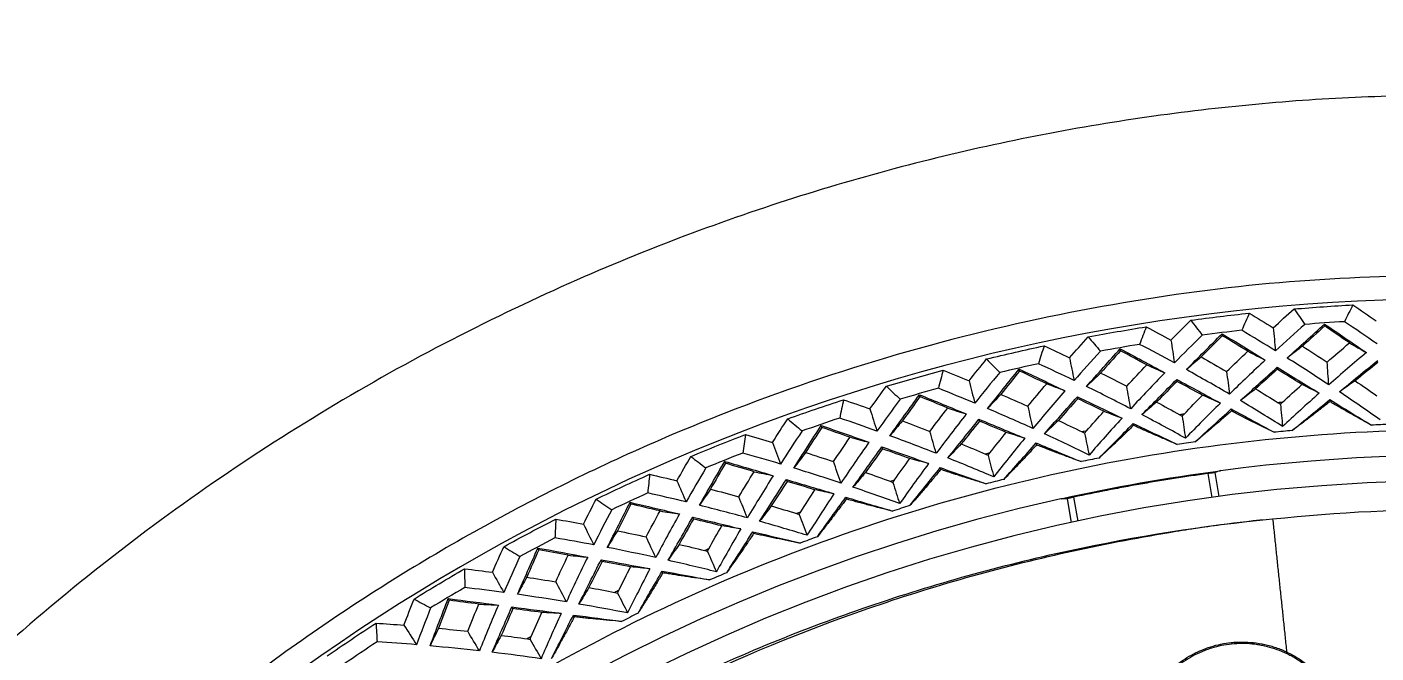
# Model space of a CAD drawing. Extents: x 541 to 1062, y 0 to 382.
# Drawn here: x 863.05 to 893.82, y 313.34 to 327.63 of the extents above; entities that cross this region are included whole.
import ezdxf

# ---------------------------------------------------------------- set-up
doc = ezdxf.new("R2010")
doc.units = 0
doc.header["$LTSCALE"] = 10
doc.header["$MEASUREMENT"] = 0
doc.header["$PDMODE"] = 3
doc.header["$PDSIZE"] = -10
doc.layers.get('0').update_dxf_attribs({"linetype": 'CONTINUOUS'})
doc.layers.get('DEFPOINTS').update_dxf_attribs({"linetype": 'CONTINUOUS'})
doc.layers.add('1', color=7, linetype='CONTINUOUS')
doc.styles.add('Daelim Dimension', font='')
doc.styles.get('Daelim Dimension').set_extended_font_data('NanumGothic')
doc.dimstyles.new('DEFAULT', dxfattribs={"dimscale": 2, "dimtxt": 2, "dimasz": 2, "dimexe": 0, "dimexo": 2, "dimgap": 1, "dimtad": 1, "dimdec": 1, "dimzin": 9, "dimdsep": 46, "dimtxsty": 'Daelim Dimension', "dimcen": 0.5, "dimclrd": 252, "dimclre": 252, "dimclrt": 3, "dimadec": 1, "dimazin": 0, "dimtfac": 1, "dimtdec": 1, "dimtix": 1, "dimtmove": 0, "dimatfit": 3, "dimfxl": 1, "dimtolj": 1, "dimtzin": 1, "dimlwd": 9, "dimlwe": 9, "dimarcsym": 0})

# ---------------------------------------------------------------- blocks, each defined once
blk = doc.blocks.new('*D10')
at = {"color": 5, "linetype": 'ByBlock', "lineweight": 9, "ltscale": 0.5, "transparency": 16777216}
for p, q in [((845.7, 280.073), (845.7, 341.221)), ((849.7, 341.221), (941.7, 341.221)), ((945.7, 280.074), (945.7, 341.221))]:
    blk.add_line(p, q, dxfattribs=at)
at = {"color": 5, "ltscale": 0.5, "transparency": 16777216}
for points in [[(849.7, 341.887), (849.7, 340.554), (845.7, 341.221)], [(941.7, 341.887), (941.7, 340.554), (945.7, 341.221)]]:
    blk.add_solid(points, dxfattribs=at)
at = {"layer": 'DEFPOINTS', "color": 0, "ltscale": 0.5, "transparency": 16777216}
for p in [(945.7, 341.221), (845.7, 276.073), (945.7, 276.074)]:
    blk.add_point(p, dxfattribs=at)
at = {"color": 7, "ltscale": 0.5, "transparency": 16777216, "insert": (895.7, 346.221), "char_height": 6, "attachment_point": 5, "style": 'Daelim Dimension'}
blk.add_mtext('\\A1;%%C100', dxfattribs=at)

msp = doc.modelspace()

# ---------------------------------------------------------------- linework, layer by layer
at = {"layer": '1', "color": 7, "linetype": 'Continuous', "lineweight": 13}
for p, q in [((889.982, 317.434), (890.078, 316.889)), ((887.024, 316.351), (886.928, 316.896)), ((890.76, 313.59), (890.76, 313.555))]:
    msp.add_line(p, q, dxfattribs=at)
at = {"layer": '1', "color": 7, "linetype": 'Continuous', "lineweight": 18}
for p, q in [((890.139, 317.455), (890.235, 316.91)), ((886.773, 316.861), (886.869, 316.317))]:
    msp.add_line(p, q, dxfattribs=at)
for radius, start, end in [(45.353, 90, 267.6206), (41.78, 282.5334, 97.4666), (41.2, 90, 267.3523), (41.78, 102.5334, 267.3912)]:
    msp.add_arc((895.7, 276.074), radius, start, end, dxfattribs=at)
at = {"layer": '1', "color": 7, "linetype": 'Continuous', "lineweight": 13}
for start, end in [(95.3352, 95.4692), (98.3352, 98.4692), (101.3352, 101.4692), (104.3352, 104.4692), (107.3352, 107.4692), (110.3352, 110.4692), (113.3352, 113.4692), (116.3352, 116.4692), (119.3352, 119.4692)]:
    msp.add_arc((895.7, 276.074), 43.174, start, end, dxfattribs=at)
at = {"layer": '1', "color": 7, "linetype": 'Continuous', "lineweight": 18}
for centre, major_axis, ratio, start_param, end_param in [((904.221, 277.501), (-42.573, -7.191), 0.980634, 4.877421, 4.880652), ((887.206, 274.512), (-42.467, -7.753), 0.980505, 4.545291, 4.548522)]:
    msp.add_ellipse(centre, major_axis=major_axis, ratio=ratio, start_param=start_param, end_param=end_param, dxfattribs=at)
for points, weights in [([(895.7, 326.074), (868.439, 326.074), (845.7, 307.335), (845.7, 276.074)], [1, 0.732970788325, 0.639202598139, 0.718695429443]), ([(895.7, 321.97), (847.662, 321.97), (829.279, 277.589), (863.247, 243.621)], [1, 0.588455621577, 0.588455621577, 1])]:
    msp.add_rational_spline(points, weights, degree=3, dxfattribs=at)
for points in [[(891.95, 321.191), (892.396, 321.228), (892.844, 321.259), (893.292, 321.283)], [(893.292, 321.283), (893.227, 321.155), (893.163, 321.028), (893.099, 320.9)], [(893.292, 321.283), (893.468, 321.164), (893.644, 321.044), (893.82, 320.923)], [(889.594, 320.933), (890.038, 320.993), (890.483, 321.047), (890.929, 321.095)], [(890.929, 321.095), (890.871, 320.964), (890.814, 320.833), (890.756, 320.703)], [(890.929, 321.095), (891.112, 320.985), (891.294, 320.874), (891.475, 320.763)], [(891.475, 320.763), (891.632, 320.906), (891.79, 321.049), (891.95, 321.191)], [(891.95, 321.191), (892.031, 321.074), (892.113, 320.956), (892.194, 320.839)], [(887.254, 320.552), (887.695, 320.636), (888.136, 320.713), (888.579, 320.783)], [(888.579, 320.783), (888.529, 320.65), (888.478, 320.516), (888.427, 320.383)], [(888.579, 320.783), (888.767, 320.683), (888.955, 320.582), (889.142, 320.48)], [(889.142, 320.48), (889.291, 320.632), (889.442, 320.783), (889.594, 320.933)], [(889.594, 320.933), (889.681, 320.82), (889.769, 320.707), (889.856, 320.594)], [(890.756, 320.703), (890.456, 320.67), (890.156, 320.633), (889.856, 320.594)], [(891.525, 320.237), (891.271, 320.395), (891.014, 320.55), (890.756, 320.703)], [(891.475, 320.763), (891.492, 320.588), (891.509, 320.412), (891.525, 320.237)], [(892.194, 320.839), (891.969, 320.64), (891.746, 320.44), (891.525, 320.237)], [(891.792, 320.071), (892.075, 320.329), (892.361, 320.587), (892.648, 320.847)], [(892.65, 320.802), (892.48, 320.649), (892.312, 320.496), (892.144, 320.343)], [(893.099, 320.9), (892.797, 320.883), (892.496, 320.862), (892.194, 320.839)], [(892.65, 320.802), (892.649, 320.817), (892.648, 320.832), (892.648, 320.847)], [(892.648, 320.847), (892.967, 320.629), (893.285, 320.411), (893.601, 320.195)], [(893.213, 320.416), (893.026, 320.545), (892.838, 320.673), (892.65, 320.802)], [(893.843, 320.395), (893.596, 320.566), (893.348, 320.734), (893.099, 320.9)], [(884.938, 320.049), (885.373, 320.155), (885.811, 320.256), (886.249, 320.349)], [(886.249, 320.349), (886.206, 320.213), (886.162, 320.078), (886.119, 319.942)], [(886.249, 320.349), (886.442, 320.259), (886.635, 320.168), (886.827, 320.076)], [(886.827, 320.076), (886.968, 320.236), (887.111, 320.394), (887.254, 320.552)], [(887.254, 320.552), (887.348, 320.444), (887.441, 320.335), (887.534, 320.227)], [(888.427, 320.383), (888.129, 320.334), (887.831, 320.282), (887.534, 320.227)], [(889.22, 319.958), (888.957, 320.102), (888.693, 320.244), (888.427, 320.383)], [(889.142, 320.48), (889.168, 320.306), (889.194, 320.132), (889.22, 319.958)], [(889.856, 320.594), (889.642, 320.384), (889.43, 320.172), (889.22, 319.958)], [(889.495, 319.806), (889.764, 320.079), (890.036, 320.352), (890.309, 320.625)], [(890.313, 320.581), (890.152, 320.419), (889.992, 320.258), (889.832, 320.096)], [(890.309, 320.625), (890.31, 320.611), (890.312, 320.596), (890.313, 320.581)], [(890.309, 320.625), (890.639, 320.425), (890.968, 320.224), (891.294, 320.024)], [(890.896, 320.225), (890.702, 320.344), (890.508, 320.463), (890.313, 320.581)], [(892.144, 320.343), (892.027, 320.253), (891.909, 320.162), (891.792, 320.071)], [(892.144, 320.343), (892.332, 320.223), (892.519, 320.101), (892.706, 319.979)], [(892.706, 319.979), (892.874, 320.126), (893.043, 320.271), (893.213, 320.416)], [(893.213, 320.416), (893.343, 320.342), (893.472, 320.268), (893.601, 320.195)], [(884.536, 319.552), (884.669, 319.718), (884.803, 319.884), (884.938, 320.049)], [(884.938, 320.049), (885.037, 319.946), (885.136, 319.842), (885.235, 319.739)], [(886.827, 320.076), (886.862, 319.904), (886.897, 319.731), (886.932, 319.559)], [(887.534, 320.227), (887.331, 320.006), (887.131, 319.783), (886.932, 319.559)], [(887.215, 319.422), (887.469, 319.708), (887.726, 319.994), (887.984, 320.282)], [(887.991, 320.238), (887.839, 320.068), (887.687, 319.898), (887.536, 319.729)], [(887.991, 320.238), (887.989, 320.253), (887.987, 320.268), (887.984, 320.282)], [(887.984, 320.282), (888.325, 320.099), (888.664, 319.916), (889, 319.733)], [(888.592, 319.913), (888.392, 320.022), (888.192, 320.13), (887.991, 320.238)], [(889.832, 320.096), (889.719, 320), (889.607, 319.903), (889.495, 319.806)], [(889.832, 320.096), (890.026, 319.986), (890.22, 319.875), (890.412, 319.762)], [(890.412, 319.762), (890.572, 319.917), (890.734, 320.072), (890.896, 320.225)], [(890.896, 320.225), (891.029, 320.158), (891.162, 320.091), (891.294, 320.024)], [(892.742, 319.46), (892.428, 319.667), (892.112, 319.871), (891.792, 320.071)], [(893.601, 320.195), (893.311, 319.953), (893.025, 319.708), (892.742, 319.46)], [(882.651, 319.425), (883.081, 319.555), (883.512, 319.677), (883.945, 319.794)], [(883.945, 319.794), (883.909, 319.656), (883.872, 319.518), (883.836, 319.38)], [(883.945, 319.794), (884.143, 319.714), (884.34, 319.634), (884.536, 319.552)], [(885.235, 319.739), (885.044, 319.508), (884.855, 319.275), (884.668, 319.04)], [(884.958, 318.918), (885.197, 319.217), (885.438, 319.517), (885.681, 319.818)], [(886.119, 319.942), (885.823, 319.877), (885.529, 319.81), (885.235, 319.739)], [(885.69, 319.774), (885.547, 319.597), (885.404, 319.419), (885.262, 319.242)], [(885.69, 319.774), (885.687, 319.789), (885.684, 319.803), (885.681, 319.818)], [(885.681, 319.818), (886.031, 319.653), (886.379, 319.488), (886.725, 319.323)], [(886.308, 319.481), (886.102, 319.579), (885.897, 319.677), (885.69, 319.774)], [(886.932, 319.559), (886.662, 319.689), (886.391, 319.816), (886.119, 319.942)], [(887.536, 319.729), (887.429, 319.627), (887.322, 319.524), (887.215, 319.422)], [(887.536, 319.729), (887.736, 319.629), (887.935, 319.528), (888.133, 319.425)], [(888.133, 319.425), (888.285, 319.589), (888.438, 319.752), (888.592, 319.913)], [(889, 319.733), (888.738, 319.463), (888.479, 319.189), (888.223, 318.913)], [(888.592, 319.913), (888.728, 319.853), (888.864, 319.793), (889, 319.733)], [(890.475, 319.246), (890.151, 319.436), (889.824, 319.623), (889.495, 319.806)], [(890.412, 319.762), (890.433, 319.59), (890.454, 319.418), (890.475, 319.246)], [(891.294, 320.024), (891.018, 319.768), (890.745, 319.508), (890.475, 319.246)], [(890.725, 319.098), (890.999, 319.348), (891.278, 319.602), (891.561, 319.861)], [(891.564, 319.815), (891.399, 319.664), (891.236, 319.515), (891.074, 319.367)], [(891.564, 319.815), (891.563, 319.83), (891.562, 319.846), (891.561, 319.861)], [(891.561, 319.861), (891.888, 319.66), (892.209, 319.463), (892.525, 319.269)], [(892.13, 319.467), (891.943, 319.582), (891.755, 319.698), (891.564, 319.815)], [(892.742, 319.46), (892.73, 319.633), (892.718, 319.806), (892.706, 319.979)], [(892.983, 319.299), (893.27, 319.535), (893.562, 319.774), (893.858, 320.017)], [(893.859, 319.972), (893.686, 319.83), (893.515, 319.689), (893.346, 319.55)], [(882.276, 318.908), (882.4, 319.081), (882.525, 319.254), (882.651, 319.425)], [(882.651, 319.425), (882.755, 319.327), (882.86, 319.23), (882.964, 319.132)], [(884.536, 319.552), (884.58, 319.381), (884.624, 319.211), (884.668, 319.04)], [(885.875, 318.97), (886.018, 319.141), (886.162, 319.312), (886.308, 319.481)], [(886.725, 319.323), (886.586, 319.376), (886.447, 319.428), (886.308, 319.481)], [(888.223, 318.913), (887.889, 319.086), (887.553, 319.256), (887.215, 319.422)], [(888.223, 318.913), (888.193, 319.084), (888.163, 319.254), (888.133, 319.425)], [(888.48, 318.779), (888.741, 319.043), (889.006, 319.311), (889.275, 319.584)], [(889.281, 319.539), (889.124, 319.38), (888.968, 319.222), (888.814, 319.066)], [(889.281, 319.539), (889.279, 319.554), (889.277, 319.569), (889.275, 319.584)], [(889.275, 319.584), (889.612, 319.401), (889.943, 319.221), (890.269, 319.043)], [(889.864, 319.221), (889.672, 319.326), (889.477, 319.432), (889.281, 319.539)], [(891.686, 319.062), (891.833, 319.198), (891.981, 319.333), (892.13, 319.467)], [(892.525, 319.269), (892.393, 319.335), (892.262, 319.401), (892.13, 319.467)], [(893.346, 319.55), (893.225, 319.466), (893.104, 319.383), (892.983, 319.299)], [(893.346, 319.55), (893.511, 319.437), (893.676, 319.323), (893.84, 319.209)], [(880.4, 318.683), (880.822, 318.835), (881.247, 318.98), (881.673, 319.119)], [(881.673, 319.119), (881.644, 318.979), (881.615, 318.839), (881.586, 318.7)], [(881.673, 319.119), (881.874, 319.05), (882.076, 318.979), (882.276, 318.908)], [(882.964, 319.132), (882.785, 318.891), (882.609, 318.648), (882.435, 318.404)], [(882.73, 318.297), (882.954, 318.608), (883.179, 318.92), (883.406, 319.233)], [(883.836, 319.38), (883.544, 319.3), (883.254, 319.217), (882.964, 319.132)], [(883.417, 319.191), (883.283, 319.006), (883.15, 318.821), (883.017, 318.636)], [(883.417, 319.191), (883.413, 319.205), (883.409, 319.219), (883.406, 319.233)], [(883.406, 319.233), (883.763, 319.087), (884.119, 318.94), (884.473, 318.794)], [(884.049, 318.93), (883.839, 319.017), (883.628, 319.104), (883.417, 319.191)], [(884.668, 319.04), (884.392, 319.156), (884.114, 319.269), (883.836, 319.38)], [(885.262, 319.242), (885.161, 319.134), (885.059, 319.026), (884.958, 318.918)], [(885.262, 319.242), (885.467, 319.152), (885.671, 319.062), (885.875, 318.97)], [(886.725, 319.323), (886.477, 319.039), (886.232, 318.752), (885.991, 318.463)], [(886.255, 318.342), (886.501, 318.62), (886.752, 318.902), (887.007, 319.188)], [(887.015, 319.143), (886.866, 318.976), (886.719, 318.81), (886.574, 318.646)], [(887.007, 319.188), (887.01, 319.173), (887.012, 319.158), (887.015, 319.143)], [(887.007, 319.188), (887.353, 319.023), (887.693, 318.86), (888.027, 318.7)], [(887.614, 318.856), (887.416, 318.951), (887.217, 319.047), (887.015, 319.143)], [(889.442, 318.793), (889.582, 318.936), (889.722, 319.079), (889.864, 319.221)], [(890.269, 319.043), (890.134, 319.103), (889.999, 319.162), (889.864, 319.221)], [(891.074, 319.367), (890.957, 319.277), (890.841, 319.188), (890.725, 319.098)], [(891.074, 319.367), (891.245, 319.263), (891.415, 319.158), (891.585, 319.052)], [(892.525, 319.269), (892.229, 319.006), (891.95, 318.752), (891.688, 318.509)], [(891.907, 318.417), (892.19, 318.648), (892.476, 318.882), (892.766, 319.121)], [(892.766, 319.121), (893.086, 318.924), (893.401, 318.73), (893.713, 318.54)], [(892.766, 319.121), (892.767, 319.106), (892.767, 319.091), (892.768, 319.076)], [(893.915, 318.661), (893.622, 318.866), (893.312, 319.079), (892.983, 319.299)], [(882.276, 318.908), (882.329, 318.74), (882.382, 318.572), (882.435, 318.404)], [(883.643, 318.397), (883.777, 318.575), (883.912, 318.753), (884.049, 318.93)], [(884.049, 318.93), (884.19, 318.885), (884.332, 318.839), (884.473, 318.794)], [(885.991, 318.463), (885.649, 318.619), (885.304, 318.77), (884.958, 318.918)], [(885.875, 318.97), (885.914, 318.801), (885.952, 318.632), (885.991, 318.463)], [(887.214, 318.406), (887.347, 318.557), (887.48, 318.707), (887.614, 318.856)], [(887.614, 318.856), (887.752, 318.804), (887.89, 318.752), (888.027, 318.7)], [(888.814, 319.066), (888.703, 318.97), (888.591, 318.874), (888.48, 318.779)], [(888.814, 319.066), (888.991, 318.971), (889.166, 318.875), (889.342, 318.778)], [(890.269, 319.043), (889.987, 318.765), (889.722, 318.498), (889.473, 318.241)], [(889.697, 318.16), (889.966, 318.406), (890.24, 318.655), (890.517, 318.908)], [(890.517, 318.908), (890.847, 318.729), (891.172, 318.552), (891.493, 318.377)], [(890.517, 318.908), (890.519, 318.893), (890.52, 318.878), (890.521, 318.864)], [(891.688, 318.509), (891.385, 318.699), (891.065, 318.896), (890.725, 319.098)], [(891.585, 319.052), (891.604, 319.04), (891.622, 319.028), (891.64, 319.014)], [(891.64, 319.014), (891.654, 319.031), (891.67, 319.047), (891.686, 319.062)], [(891.64, 319.014), (891.656, 318.846), (891.672, 318.678), (891.688, 318.509)], [(880.053, 318.146), (880.167, 318.326), (880.283, 318.505), (880.4, 318.683)], [(880.4, 318.683), (880.51, 318.591), (880.619, 318.498), (880.728, 318.406)], [(880.538, 317.561), (880.745, 317.883), (880.954, 318.206), (881.164, 318.531)], [(881.586, 318.7), (881.299, 318.605), (881.013, 318.507), (880.728, 318.406)], [(881.177, 318.489), (881.173, 318.503), (881.168, 318.517), (881.164, 318.531)], [(881.164, 318.531), (881.529, 318.403), (881.892, 318.276), (882.253, 318.148)], [(882.435, 318.404), (882.153, 318.505), (881.87, 318.604), (881.586, 318.7)], [(883.017, 318.636), (882.922, 318.523), (882.826, 318.41), (882.73, 318.297)], [(883.017, 318.636), (883.227, 318.558), (883.435, 318.478), (883.643, 318.397)], [(884.473, 318.794), (884.241, 318.497), (884.012, 318.198), (883.786, 317.897)], [(884.056, 317.79), (884.287, 318.08), (884.523, 318.375), (884.762, 318.674)], [(884.773, 318.63), (884.633, 318.455), (884.495, 318.282), (884.358, 318.11)], [(884.773, 318.63), (884.769, 318.645), (884.766, 318.659), (884.762, 318.674)], [(884.762, 318.674), (885.117, 318.527), (885.465, 318.382), (885.807, 318.24)], [(885.386, 318.375), (885.184, 318.459), (884.979, 318.544), (884.773, 318.63)], [(886.574, 318.646), (886.468, 318.545), (886.361, 318.444), (886.255, 318.342)], [(886.574, 318.646), (886.755, 318.561), (886.935, 318.474), (887.115, 318.387)], [(888.027, 318.7), (887.76, 318.408), (887.51, 318.127), (887.275, 317.857)], [(887.502, 317.788), (887.759, 318.048), (888.019, 318.311), (888.282, 318.578)], [(888.282, 318.578), (888.621, 318.416), (888.955, 318.256), (889.285, 318.099)], [(888.282, 318.578), (888.285, 318.563), (888.287, 318.549), (888.289, 318.534)], [(889.473, 318.241), (889.16, 318.415), (888.83, 318.594), (888.48, 318.779)], [(889.342, 318.778), (889.361, 318.767), (889.38, 318.756), (889.398, 318.743)], [(889.398, 318.743), (889.412, 318.76), (889.426, 318.777), (889.442, 318.793)], [(889.398, 318.743), (889.423, 318.576), (889.448, 318.408), (889.473, 318.241)], [(894.129, 318.557), (893.99, 318.552), (893.851, 318.546), (893.713, 318.54)], [(878.191, 317.824), (878.605, 317.997), (879.021, 318.165), (879.439, 318.326)], [(879.439, 318.326), (879.418, 318.185), (879.396, 318.044), (879.374, 317.903)], [(879.439, 318.326), (879.644, 318.267), (879.849, 318.207), (880.053, 318.146)], [(880.728, 318.406), (880.562, 318.156), (880.399, 317.905), (880.238, 317.652)], [(881.177, 318.489), (881.053, 318.297), (880.93, 318.105), (880.807, 317.914)], [(881.822, 318.262), (881.608, 318.337), (881.393, 318.413), (881.177, 318.489)], [(881.445, 317.708), (881.569, 317.893), (881.695, 318.078), (881.822, 318.262)], [(881.822, 318.262), (881.966, 318.224), (882.109, 318.186), (882.253, 318.148)], [(883.786, 317.897), (883.436, 318.034), (883.084, 318.168), (882.73, 318.297)], [(883.786, 317.897), (883.739, 318.063), (883.691, 318.23), (883.643, 318.397)], [(885.011, 317.904), (885.135, 318.062), (885.26, 318.219), (885.386, 318.375)], [(885.807, 318.24), (885.556, 317.934), (885.32, 317.64), (885.099, 317.359)], [(885.807, 318.24), (885.667, 318.285), (885.526, 318.33), (885.386, 318.375)], [(887.275, 317.857), (886.953, 318.014), (886.614, 318.176), (886.255, 318.342)], [(887.115, 318.387), (887.135, 318.377), (887.155, 318.366), (887.173, 318.355)], [(887.173, 318.355), (887.186, 318.373), (887.2, 318.39), (887.214, 318.406)], [(887.173, 318.355), (887.207, 318.189), (887.241, 318.023), (887.275, 317.857)], [(891.907, 318.417), (891.769, 318.404), (891.631, 318.391), (891.493, 318.377)], [(879.374, 317.903), (879.093, 317.793), (878.812, 317.68), (878.533, 317.564)], [(880.238, 317.652), (879.951, 317.738), (879.663, 317.822), (879.374, 317.903)], [(880.053, 318.146), (880.114, 317.982), (880.176, 317.817), (880.238, 317.652)], [(880.807, 317.914), (880.718, 317.796), (880.628, 317.679), (880.538, 317.561)], [(880.807, 317.914), (881.02, 317.847), (881.233, 317.778), (881.445, 317.708)], [(882.253, 318.148), (882.036, 317.839), (881.823, 317.529), (881.614, 317.216)], [(881.889, 317.123), (882.105, 317.425), (882.324, 317.732), (882.548, 318.043)], [(882.561, 317.999), (882.43, 317.818), (882.301, 317.637), (882.174, 317.459)], [(882.561, 317.999), (882.556, 318.014), (882.552, 318.029), (882.548, 318.043)], [(882.548, 318.043), (882.909, 317.915), (883.264, 317.789), (883.614, 317.665)], [(883.186, 317.777), (882.98, 317.85), (882.771, 317.925), (882.561, 317.999)], [(884.358, 318.11), (884.257, 318.003), (884.157, 317.897), (884.056, 317.79)], [(884.358, 318.11), (884.544, 318.034), (884.728, 317.957), (884.913, 317.879)], [(884.913, 317.879), (884.933, 317.871), (884.953, 317.861), (884.972, 317.85)], [(884.972, 317.85), (884.984, 317.869), (884.997, 317.887), (885.011, 317.904)], [(885.33, 317.302), (885.573, 317.574), (885.819, 317.851), (886.068, 318.132)], [(886.068, 318.132), (886.415, 317.988), (886.757, 317.846), (887.094, 317.706)], [(886.068, 318.132), (886.071, 318.117), (886.074, 318.102), (886.077, 318.088)], [(889.697, 318.16), (889.559, 318.141), (889.422, 318.12), (889.285, 318.099)], [(877.872, 317.27), (877.977, 317.455), (878.084, 317.64), (878.191, 317.824)], [(878.191, 317.824), (878.305, 317.737), (878.419, 317.651), (878.533, 317.564)], [(878.388, 316.71), (878.577, 317.043), (878.769, 317.377), (878.962, 317.712)], [(878.977, 317.67), (878.864, 317.472), (878.751, 317.275), (878.638, 317.077)], [(878.977, 317.67), (878.972, 317.684), (878.967, 317.698), (878.962, 317.712)], [(878.962, 317.712), (879.333, 317.604), (879.702, 317.495), (880.07, 317.386)], [(879.633, 317.477), (879.415, 317.542), (879.197, 317.606), (878.977, 317.67)], [(881.614, 317.216), (881.557, 317.38), (881.501, 317.544), (881.445, 317.708)], [(882.836, 317.288), (882.952, 317.451), (883.069, 317.614), (883.186, 317.777)], [(883.614, 317.665), (883.379, 317.346), (883.159, 317.04), (882.953, 316.748)], [(883.614, 317.665), (883.471, 317.702), (883.329, 317.739), (883.186, 317.777)], [(885.099, 317.359), (884.77, 317.499), (884.423, 317.643), (884.056, 317.79)], [(884.972, 317.85), (885.015, 317.687), (885.057, 317.523), (885.099, 317.359)], [(887.502, 317.788), (887.366, 317.761), (887.23, 317.734), (887.094, 317.706)], [(876.03, 316.85), (876.434, 317.045), (876.841, 317.234), (877.25, 317.417)], [(877.25, 317.417), (877.236, 317.275), (877.222, 317.133), (877.207, 316.991)], [(877.25, 317.417), (877.458, 317.369), (877.665, 317.32), (877.872, 317.27)], [(877.872, 317.27), (877.942, 317.108), (878.013, 316.947), (878.083, 316.786)], [(878.533, 317.564), (878.38, 317.306), (878.23, 317.046), (878.083, 316.786)], [(879.285, 316.905), (879.4, 317.096), (879.516, 317.287), (879.633, 317.477)], [(880.07, 317.386), (879.869, 317.067), (879.672, 316.746), (879.48, 316.422)], [(879.633, 317.477), (879.778, 317.447), (879.924, 317.417), (880.07, 317.386)], [(879.759, 316.344), (879.959, 316.657), (880.162, 316.975), (880.369, 317.297)], [(880.384, 317.254), (880.379, 317.269), (880.374, 317.283), (880.369, 317.297)], [(880.369, 317.297), (880.737, 317.188), (881.098, 317.081), (881.454, 316.975)], [(881.614, 317.216), (881.257, 317.335), (880.898, 317.45), (880.538, 317.561)], [(882.174, 317.459), (882.079, 317.347), (881.984, 317.235), (881.889, 317.123)], [(882.174, 317.459), (882.363, 317.393), (882.551, 317.326), (882.74, 317.257)], [(882.801, 317.232), (882.812, 317.251), (882.823, 317.27), (882.836, 317.288)], [(883.187, 316.703), (883.415, 316.988), (883.646, 317.277), (883.88, 317.57)], [(883.88, 317.57), (884.234, 317.444), (884.583, 317.32), (884.927, 317.198)], [(883.88, 317.57), (883.884, 317.556), (883.888, 317.541), (883.892, 317.527)], [(885.33, 317.302), (885.196, 317.268), (885.061, 317.234), (884.927, 317.198)], [(886.634, 316.859), (887.837, 317.126), (889.049, 317.34), (890.271, 317.5)], [(877.207, 316.991), (876.932, 316.866), (876.658, 316.739), (876.385, 316.609)], [(878.083, 316.786), (877.792, 316.857), (877.5, 316.925), (877.207, 316.991)], [(878.638, 317.077), (878.555, 316.955), (878.471, 316.833), (878.388, 316.71)], [(878.638, 317.077), (878.854, 317.021), (879.07, 316.964), (879.285, 316.905)], [(880.384, 317.254), (880.264, 317.066), (880.145, 316.879), (880.026, 316.694)], [(881.021, 317.065), (880.811, 317.127), (880.599, 317.191), (880.384, 317.254)], [(880.697, 316.558), (880.804, 316.727), (880.912, 316.896), (881.021, 317.065)], [(881.454, 316.975), (881.236, 316.645), (881.032, 316.328), (880.842, 316.025)], [(881.454, 316.975), (881.31, 317.005), (881.165, 317.035), (881.021, 317.065)], [(882.953, 316.748), (882.617, 316.87), (882.263, 316.996), (881.889, 317.123)], [(882.74, 317.257), (882.76, 317.25), (882.781, 317.241), (882.801, 317.232)], [(882.801, 317.232), (882.851, 317.07), (882.902, 316.909), (882.953, 316.748)], [(875.741, 316.28), (875.836, 316.471), (875.933, 316.661), (876.03, 316.85)], [(876.03, 316.85), (876.149, 316.77), (876.267, 316.69), (876.385, 316.609)], [(876.285, 315.748), (876.457, 316.091), (876.63, 316.434), (876.805, 316.779)], [(876.823, 316.738), (876.72, 316.535), (876.618, 316.331), (876.515, 316.128)], [(876.823, 316.738), (876.817, 316.752), (876.811, 316.765), (876.805, 316.779)], [(876.805, 316.779), (877.182, 316.69), (877.556, 316.601), (877.929, 316.512)], [(877.488, 316.58), (877.267, 316.633), (877.046, 316.686), (876.823, 316.738)], [(879.48, 316.422), (879.117, 316.523), (878.753, 316.618), (878.388, 316.71)], [(879.48, 316.422), (879.415, 316.583), (879.35, 316.744), (879.285, 316.905)], [(880.026, 316.694), (879.937, 316.578), (879.848, 316.461), (879.759, 316.344)], [(880.026, 316.694), (880.219, 316.638), (880.411, 316.581), (880.602, 316.523)], [(881.078, 315.992), (881.291, 316.289), (881.506, 316.589), (881.725, 316.894)], [(881.725, 316.894), (882.085, 316.787), (882.44, 316.682), (882.79, 316.578)], [(881.725, 316.894), (881.729, 316.88), (881.734, 316.866), (881.738, 316.852)], [(883.187, 316.703), (883.054, 316.662), (882.922, 316.62), (882.79, 316.578)], [(873.923, 315.765), (874.316, 315.981), (874.713, 316.191), (875.112, 316.394)], [(875.112, 316.394), (875.105, 316.252), (875.098, 316.109), (875.091, 315.967)], [(875.112, 316.394), (875.322, 316.358), (875.531, 316.32), (875.741, 316.28)], [(876.385, 316.609), (876.246, 316.343), (876.11, 316.076), (875.976, 315.808)], [(877.171, 315.989), (877.275, 316.187), (877.381, 316.384), (877.488, 316.58)], [(877.929, 316.512), (877.745, 316.182), (877.566, 315.851), (877.391, 315.518)], [(877.488, 316.58), (877.635, 316.557), (877.782, 316.534), (877.929, 316.512)], [(877.673, 315.455), (877.857, 315.777), (878.043, 316.105), (878.233, 316.439)], [(878.25, 316.396), (878.14, 316.202), (878.03, 316.009), (877.922, 315.818)], [(878.25, 316.396), (878.244, 316.41), (878.239, 316.425), (878.233, 316.439)], [(878.233, 316.439), (878.606, 316.349), (878.972, 316.26), (879.333, 316.173)], [(878.896, 316.24), (878.683, 316.292), (878.468, 316.344), (878.25, 316.396)], [(880.842, 316.025), (880.5, 316.13), (880.14, 316.237), (879.759, 316.344)], [(880.602, 316.523), (880.623, 316.516), (880.644, 316.509), (880.664, 316.5)], [(880.664, 316.5), (880.674, 316.52), (880.685, 316.539), (880.697, 316.558)], [(880.664, 316.5), (880.724, 316.342), (880.783, 316.183), (880.842, 316.025)], [(891.462, 316.399), (892.95, 316.556), (894.448, 316.63), (895.944, 316.62)], [(875.741, 316.28), (875.819, 316.123), (875.898, 315.965), (875.976, 315.808)], [(876.515, 316.128), (876.439, 316.002), (876.362, 315.875), (876.285, 315.748)], [(876.515, 316.128), (876.734, 316.084), (876.953, 316.037), (877.171, 315.989)], [(878.599, 315.717), (878.697, 315.892), (878.796, 316.066), (878.896, 316.24)], [(879.333, 316.173), (879.132, 315.832), (878.946, 315.505), (878.772, 315.193)], [(879.333, 316.173), (879.187, 316.196), (879.041, 316.218), (878.896, 316.24)], [(879.009, 315.172), (879.206, 315.479), (879.405, 315.791), (879.607, 316.107)], [(879.607, 316.107), (879.973, 316.019), (880.333, 315.932), (880.687, 315.847)], [(879.607, 316.107), (879.613, 316.093), (879.618, 316.079), (879.623, 316.065)], [(873.664, 315.181), (873.749, 315.376), (873.836, 315.571), (873.923, 315.765)], [(873.923, 315.765), (874.046, 315.691), (874.168, 315.617), (874.29, 315.543)], [(874.235, 314.678), (874.389, 315.029), (874.544, 315.381), (874.701, 315.734)], [(875.091, 315.967), (874.823, 315.828), (874.556, 315.687), (874.29, 315.543)], [(874.721, 315.695), (874.714, 315.708), (874.708, 315.721), (874.701, 315.734)], [(874.701, 315.734), (875.082, 315.665), (875.46, 315.596), (875.837, 315.526)], [(875.976, 315.808), (875.682, 315.864), (875.387, 315.917), (875.091, 315.967)], [(877.391, 315.518), (877.023, 315.599), (876.655, 315.676), (876.285, 315.748)], [(877.391, 315.518), (877.317, 315.675), (877.244, 315.832), (877.171, 315.989)], [(877.922, 315.818), (877.839, 315.697), (877.756, 315.576), (877.673, 315.455)], [(877.922, 315.818), (878.117, 315.772), (878.312, 315.725), (878.506, 315.677)], [(881.078, 315.992), (880.947, 315.944), (880.817, 315.896), (880.687, 315.847)], [(874.29, 315.543), (874.165, 315.27), (874.043, 314.996), (873.924, 314.721)], [(874.721, 315.695), (874.629, 315.486), (874.537, 315.277), (874.446, 315.069)], [(875.393, 315.571), (875.17, 315.612), (874.946, 315.654), (874.721, 315.695)], [(875.107, 314.965), (875.201, 315.168), (875.296, 315.37), (875.393, 315.571)], [(875.837, 315.526), (875.671, 315.188), (875.509, 314.848), (875.351, 314.506)], [(875.393, 315.571), (875.541, 315.556), (875.689, 315.541), (875.837, 315.526)], [(875.637, 314.457), (875.803, 314.789), (875.972, 315.126), (876.144, 315.469)], [(876.164, 315.428), (876.064, 315.228), (875.965, 315.03), (875.866, 314.833)], [(876.164, 315.428), (876.157, 315.442), (876.151, 315.455), (876.144, 315.469)], [(876.144, 315.469), (876.521, 315.399), (876.892, 315.33), (877.257, 315.262)], [(876.817, 315.306), (876.601, 315.346), (876.384, 315.387), (876.164, 315.428)], [(878.772, 315.193), (878.425, 315.279), (878.059, 315.367), (877.673, 315.455)], [(878.506, 315.677), (878.527, 315.672), (878.548, 315.665), (878.569, 315.658)], [(878.569, 315.658), (878.578, 315.678), (878.588, 315.698), (878.599, 315.717)], [(878.569, 315.658), (878.637, 315.503), (878.704, 315.348), (878.772, 315.193)], [(871.876, 314.571), (872.257, 314.807), (872.642, 315.037), (873.03, 315.262)], [(873.03, 315.262), (873.242, 315.236), (873.453, 315.209), (873.664, 315.181)], [(873.03, 315.262), (873.031, 315.119), (873.031, 314.976), (873.032, 314.834)], [(873.664, 315.181), (873.751, 315.027), (873.837, 314.874), (873.924, 314.721)], [(876.547, 314.768), (876.636, 314.948), (876.726, 315.127), (876.817, 315.306)], [(877.257, 315.262), (877.074, 314.91), (876.905, 314.574), (876.747, 314.253)], [(877.257, 315.262), (877.11, 315.276), (876.963, 315.291), (876.817, 315.306)], [(876.985, 314.245), (877.166, 314.562), (877.349, 314.884), (877.534, 315.21)], [(877.534, 315.21), (877.904, 315.141), (878.268, 315.073), (878.627, 315.007)], [(877.534, 315.21), (877.54, 315.196), (877.546, 315.183), (877.552, 315.169)], [(879.009, 315.172), (878.881, 315.118), (878.754, 315.063), (878.627, 315.007)], [(873.032, 314.834), (872.771, 314.681), (872.512, 314.526), (872.254, 314.368)], [(873.924, 314.721), (873.627, 314.761), (873.33, 314.799), (873.032, 314.834)], [(874.446, 315.069), (874.375, 314.939), (874.305, 314.808), (874.235, 314.678)], [(874.446, 315.069), (874.666, 315.036), (874.887, 315.001), (875.107, 314.965)], [(875.351, 314.506), (875.27, 314.659), (875.189, 314.812), (875.107, 314.965)], [(875.866, 314.833), (875.79, 314.708), (875.714, 314.583), (875.637, 314.457)], [(875.866, 314.833), (876.063, 314.798), (876.26, 314.761), (876.457, 314.723)], [(871.647, 313.974), (871.722, 314.173), (871.798, 314.372), (871.876, 314.571)], [(871.876, 314.571), (872.002, 314.503), (872.128, 314.436), (872.254, 314.368)], [(872.244, 313.502), (872.379, 313.86), (872.516, 314.22), (872.654, 314.581)], [(872.676, 314.542), (872.595, 314.329), (872.514, 314.116), (872.434, 313.904)], [(872.676, 314.542), (872.669, 314.555), (872.661, 314.568), (872.654, 314.581)], [(872.654, 314.581), (873.038, 314.532), (873.42, 314.482), (873.799, 314.433)], [(873.354, 314.454), (873.129, 314.484), (872.903, 314.513), (872.676, 314.542)], [(875.351, 314.506), (874.98, 314.568), (874.608, 314.625), (874.235, 314.678)], [(876.457, 314.723), (876.478, 314.719), (876.5, 314.713), (876.521, 314.707)], [(876.521, 314.707), (876.529, 314.728), (876.538, 314.748), (876.547, 314.768)], [(876.521, 314.707), (876.596, 314.556), (876.672, 314.404), (876.747, 314.253)], [(872.254, 314.368), (872.144, 314.089), (872.036, 313.809), (871.931, 313.528)], [(873.1, 313.834), (873.183, 314.041), (873.268, 314.248), (873.354, 314.454)], [(873.354, 314.454), (873.502, 314.447), (873.651, 314.44), (873.799, 314.433)], [(873.799, 314.433), (873.651, 314.086), (873.507, 313.738), (873.368, 313.388)], [(873.656, 313.355), (873.804, 313.695), (873.955, 314.04), (874.109, 314.392)], [(874.131, 314.351), (874.041, 314.146), (873.953, 313.943), (873.865, 313.742)], [(874.131, 314.351), (874.124, 314.365), (874.117, 314.378), (874.109, 314.392)], [(874.109, 314.392), (874.49, 314.341), (874.863, 314.292), (875.231, 314.243)], [(874.789, 314.264), (874.572, 314.293), (874.353, 314.322), (874.131, 314.351)], [(874.548, 313.712), (874.628, 313.897), (874.708, 314.08), (874.789, 314.264)], [(875.231, 314.243), (875.067, 313.882), (874.916, 313.538), (874.775, 313.209)], [(875.231, 314.243), (875.084, 314.25), (874.937, 314.257), (874.789, 314.264)], [(875.013, 313.213), (875.177, 313.539), (875.343, 313.87), (875.511, 314.206)], [(875.511, 314.206), (875.883, 314.156), (876.25, 314.108), (876.612, 314.06)], [(875.511, 314.206), (875.518, 314.192), (875.524, 314.179), (875.531, 314.166)], [(876.747, 314.253), (876.397, 314.321), (876.027, 314.39), (875.637, 314.457)], [(876.985, 314.245), (876.861, 314.184), (876.736, 314.122), (876.612, 314.06)], [(869.894, 313.271), (870.262, 313.527), (870.634, 313.777), (871.01, 314.021)], [(871.01, 314.021), (871.223, 314.007), (871.435, 313.991), (871.647, 313.974)], [(871.01, 314.021), (871.018, 313.879), (871.026, 313.737), (871.034, 313.594)], [(871.647, 313.974), (871.742, 313.825), (871.837, 313.677), (871.931, 313.528)], [(872.434, 313.904), (872.371, 313.77), (872.307, 313.636), (872.244, 313.502)], [(872.434, 313.904), (872.656, 313.882), (872.878, 313.859), (873.1, 313.834)], [(871.034, 313.594), (870.782, 313.428), (870.531, 313.26), (870.282, 313.089)], [(871.931, 313.528), (871.633, 313.553), (871.334, 313.575), (871.034, 313.594)], [(873.368, 313.388), (873.279, 313.537), (873.189, 313.685), (873.1, 313.834)], [(873.865, 313.742), (873.795, 313.613), (873.726, 313.484), (873.656, 313.355)], [(873.865, 313.742), (874.064, 313.717), (874.262, 313.69), (874.461, 313.663)], [(874.461, 313.663), (874.482, 313.66), (874.504, 313.656), (874.525, 313.65)], [(874.525, 313.65), (874.532, 313.672), (874.54, 313.692), (874.548, 313.712)], [(874.525, 313.65), (874.609, 313.503), (874.692, 313.356), (874.775, 313.209)], [(873.368, 313.388), (872.994, 313.43), (872.619, 313.468), (872.244, 313.502)], [(874.775, 313.209), (874.421, 313.259), (874.048, 313.308), (873.656, 313.355)]]:
    msp.add_open_spline(points, degree=3, dxfattribs=at)
for points, knots in [([(890.521, 318.864), (890.491, 318.837), (890.46, 318.809), (890.396, 318.753), (890.364, 318.725), (890.265, 318.639), (890.197, 318.581), (890.092, 318.492), (890.057, 318.462), (889.986, 318.402), (889.95, 318.371), (889.842, 318.281), (889.77, 318.221), (889.697, 318.16)], [0, 0, 0, 0, 0.125, 0.125, 0.25, 0.25, 0.5, 0.5, 0.625, 0.625, 0.75, 0.75, 1, 1, 1, 1]), ([(891.493, 318.377), (891.407, 318.419), (891.322, 318.46), (891.155, 318.542), (891.072, 318.583), (890.949, 318.644), (890.908, 318.665), (890.848, 318.695), (890.828, 318.705), (890.788, 318.726), (890.768, 318.736), (890.709, 318.766), (890.67, 318.786), (890.594, 318.825), (890.557, 318.845), (890.521, 318.864)], [0, 0, 0, 0, 0.25, 0.25, 0.5, 0.5, 0.625, 0.625, 0.6875, 0.6875, 0.75, 0.75, 0.875, 0.875, 1, 1, 1, 1]), ([(892.768, 319.076), (892.736, 319.051), (892.704, 319.025), (892.637, 318.972), (892.603, 318.946), (892.5, 318.865), (892.429, 318.81), (892.32, 318.727), (892.283, 318.699), (892.209, 318.643), (892.171, 318.614), (892.059, 318.53), (891.984, 318.473), (891.907, 318.417)], [0, 0, 0, 0, 0.125, 0.125, 0.25, 0.25, 0.5, 0.5, 0.625, 0.625, 0.75, 0.75, 1, 1, 1, 1]), ([(893.713, 318.54), (893.629, 318.585), (893.547, 318.631), (893.384, 318.722), (893.303, 318.767), (893.183, 318.835), (893.144, 318.857), (893.085, 318.891), (893.066, 318.902), (893.027, 318.924), (893.007, 318.936), (892.95, 318.969), (892.912, 318.991), (892.839, 319.034), (892.803, 319.055), (892.768, 319.076)], [0, 0, 0, 0, 0.25, 0.25, 0.5, 0.5, 0.625, 0.625, 0.6875, 0.6875, 0.75, 0.75, 0.875, 0.875, 1, 1, 1, 1]), ([(888.289, 318.534), (888.26, 318.505), (888.231, 318.476), (888.17, 318.417), (888.139, 318.387), (888.045, 318.296), (887.98, 318.234), (887.88, 318.14), (887.846, 318.108), (887.778, 318.044), (887.744, 318.013), (887.641, 317.917), (887.572, 317.853), (887.502, 317.788)], [0, 0, 0, 0, 0.125, 0.125, 0.25, 0.25, 0.5, 0.5, 0.625, 0.625, 0.75, 0.75, 1, 1, 1, 1]), ([(889.285, 318.099), (889.197, 318.136), (889.11, 318.173), (888.938, 318.246), (888.853, 318.283), (888.728, 318.337), (888.686, 318.356), (888.624, 318.383), (888.603, 318.392), (888.562, 318.41), (888.542, 318.419), (888.481, 318.446), (888.442, 318.464), (888.364, 318.499), (888.326, 318.517), (888.289, 318.534)], [0, 0, 0, 0, 0.25, 0.25, 0.5, 0.5, 0.625, 0.625, 0.6875, 0.6875, 0.75, 0.75, 0.875, 0.875, 1, 1, 1, 1]), ([(886.077, 318.088), (886.05, 318.058), (886.022, 318.027), (885.964, 317.965), (885.935, 317.933), (885.845, 317.838), (885.784, 317.773), (885.689, 317.673), (885.657, 317.639), (885.593, 317.572), (885.56, 317.539), (885.462, 317.438), (885.397, 317.37), (885.33, 317.302)], [0, 0, 0, 0, 0.125, 0.125, 0.25, 0.25, 0.5, 0.5, 0.625, 0.625, 0.75, 0.75, 1, 1, 1, 1]), ([(887.094, 317.706), (887.005, 317.738), (886.916, 317.77), (886.741, 317.834), (886.654, 317.867), (886.525, 317.915), (886.483, 317.931), (886.419, 317.955), (886.398, 317.963), (886.356, 317.979), (886.336, 317.987), (886.274, 318.01), (886.233, 318.026), (886.154, 318.057), (886.115, 318.073), (886.077, 318.088)], [0, 0, 0, 0, 0.25, 0.25, 0.5, 0.5, 0.625, 0.625, 0.6875, 0.6875, 0.75, 0.75, 0.875, 0.875, 1, 1, 1, 1]), ([(883.892, 317.527), (883.866, 317.495), (883.839, 317.463), (883.785, 317.398), (883.758, 317.365), (883.673, 317.265), (883.615, 317.196), (883.526, 317.092), (883.495, 317.057), (883.435, 316.986), (883.404, 316.951), (883.312, 316.845), (883.25, 316.774), (883.187, 316.703)], [0, 0, 0, 0, 0.125, 0.125, 0.25, 0.25, 0.5, 0.5, 0.625, 0.625, 0.75, 0.75, 1, 1, 1, 1]), ([(884.927, 317.198), (884.836, 317.226), (884.746, 317.253), (884.567, 317.308), (884.479, 317.336), (884.348, 317.377), (884.305, 317.391), (884.24, 317.412), (884.219, 317.418), (884.176, 317.432), (884.155, 317.439), (884.092, 317.46), (884.051, 317.473), (883.97, 317.5), (883.93, 317.513), (883.892, 317.527)], [0, 0, 0, 0, 0.25, 0.25, 0.5, 0.5, 0.625, 0.625, 0.6875, 0.6875, 0.75, 0.75, 0.875, 0.875, 1, 1, 1, 1]), ([(889.982, 317.434), (889.729, 317.399), (889.475, 317.362), (889.154, 317.312), (889.09, 317.302), (888.962, 317.281), (888.769, 317.249), (888.577, 317.216), (888.32, 317.171), (888.192, 317.148), (887.936, 317.1), (887.809, 317.076), (887.429, 317.001), (887.177, 316.949), (886.928, 316.896)], [0, 0, 0, 0, 0.25, 0.25, 0.3125, 0.3125, 0.375, 0.5, 0.5, 0.625, 0.625, 0.75, 0.75, 1, 1, 1, 1]), ([(890.139, 317.455), (890.139, 317.455), (890.139, 317.455), (890.135, 317.455), (890.132, 317.454), (890.125, 317.453), (890.12, 317.453), (890.109, 317.451), (890.103, 317.45), (890.089, 317.449), (890.081, 317.448), (890.068, 317.446), (890.064, 317.445), (890.055, 317.444), (890.05, 317.443), (890.025, 317.44), (890.004, 317.437), (889.982, 317.434)], [0, 0, 0, 0, 0.125, 0.125, 0.25, 0.25, 0.375, 0.375, 0.5, 0.5, 0.625, 0.625, 0.6875, 0.6875, 0.75, 0.75, 1, 1, 1, 1]), ([(881.738, 316.852), (881.714, 316.819), (881.689, 316.786), (881.639, 316.718), (881.613, 316.683), (881.534, 316.579), (881.48, 316.508), (881.396, 316.399), (881.367, 316.362), (881.31, 316.288), (881.281, 316.252), (881.195, 316.141), (881.137, 316.067), (881.078, 315.992)], [0, 0, 0, 0, 0.125, 0.125, 0.25, 0.25, 0.5, 0.5, 0.625, 0.625, 0.75, 0.75, 1, 1, 1, 1]), ([(882.79, 316.578), (882.697, 316.601), (882.606, 316.624), (882.425, 316.669), (882.335, 316.692), (882.202, 316.726), (882.158, 316.738), (882.093, 316.755), (882.071, 316.761), (882.027, 316.772), (882.006, 316.778), (881.942, 316.795), (881.9, 316.807), (881.818, 316.829), (881.777, 316.841), (881.738, 316.852)], [0, 0, 0, 0, 0.25, 0.25, 0.5, 0.5, 0.625, 0.625, 0.6875, 0.6875, 0.75, 0.75, 0.875, 0.875, 1, 1, 1, 1]), ([(886.928, 316.896), (886.906, 316.891), (886.885, 316.886), (886.847, 316.878), (886.831, 316.874), (886.81, 316.87), (886.803, 316.868), (886.793, 316.866), (886.788, 316.865), (886.777, 316.862), (886.773, 316.861), (886.773, 316.861)], [0, 0, 0, 0, 0.25, 0.25, 0.5, 0.5, 0.625, 0.625, 0.75, 0.75, 1, 1, 1, 1]), ([(860.597, 296.92), (861.414, 298.275), (862.31, 299.582), (864.246, 302.082), (865.287, 303.275), (867.499, 305.532), (868.67, 306.595), (871.127, 308.577), (872.413, 309.497), (875.082, 311.179), (876.464, 311.942), (879.308, 313.301), (880.769, 313.898), (883.748, 314.917), (885.267, 315.339), (888.342, 316.004), (889.898, 316.247), (891.462, 316.399)], [0, 0, 0, 0, 0.125, 0.125, 0.25, 0.25, 0.375, 0.375, 0.5, 0.5, 0.625, 0.625, 0.75, 0.75, 0.875, 0.875, 1, 1, 1, 1]), ([(860.735, 296.837), (862.355, 299.555), (864.307, 302.09), (868.674, 306.581), (871.098, 308.561), (876.446, 311.967), (879.268, 313.327), (883.707, 314.866), (885.224, 315.296), (887.546, 315.81), (888.323, 315.961), (889.495, 316.157), (889.887, 316.217), (890.673, 316.32), (891.067, 316.372), (891.462, 316.399)], [0, 0, 0, 0, 0.25, 0.25, 0.5, 0.5, 0.75, 0.75, 0.875, 0.875, 0.9375, 0.9375, 0.96875, 0.96875, 1, 1, 1, 1]), ([(879.623, 316.065), (879.601, 316.031), (879.578, 315.997), (879.531, 315.926), (879.507, 315.89), (879.434, 315.782), (879.383, 315.708), (879.305, 315.595), (879.278, 315.557), (879.225, 315.48), (879.199, 315.442), (879.118, 315.327), (879.064, 315.25), (879.009, 315.172)], [0, 0, 0, 0, 0.125, 0.125, 0.25, 0.25, 0.5, 0.5, 0.625, 0.625, 0.75, 0.75, 1, 1, 1, 1]), ([(880.687, 315.847), (880.594, 315.865), (880.501, 315.883), (880.318, 315.919), (880.227, 315.937), (880.093, 315.964), (880.048, 315.973), (879.982, 315.987), (879.96, 315.992), (879.916, 316.001), (879.894, 316.006), (879.829, 316.02), (879.787, 316.029), (879.704, 316.047), (879.663, 316.056), (879.623, 316.065)], [0, 0, 0, 0, 0.25, 0.25, 0.5, 0.5, 0.625, 0.625, 0.6875, 0.6875, 0.75, 0.75, 0.875, 0.875, 1, 1, 1, 1]), ([(877.552, 315.169), (877.532, 315.134), (877.511, 315.098), (877.467, 315.025), (877.445, 314.988), (877.378, 314.876), (877.331, 314.8), (877.259, 314.682), (877.235, 314.643), (877.186, 314.564), (877.161, 314.524), (877.086, 314.405), (877.036, 314.325), (876.985, 314.245)], [0, 0, 0, 0, 0.125, 0.125, 0.25, 0.25, 0.5, 0.5, 0.625, 0.625, 0.75, 0.75, 1, 1, 1, 1]), ([(878.627, 315.007), (878.532, 315.02), (878.439, 315.033), (878.254, 315.059), (878.162, 315.072), (878.027, 315.093), (877.982, 315.1), (877.915, 315.11), (877.893, 315.113), (877.848, 315.12), (877.826, 315.124), (877.761, 315.134), (877.718, 315.141), (877.634, 315.155), (877.592, 315.162), (877.552, 315.169)], [0, 0, 0, 0, 0.25, 0.25, 0.5, 0.5, 0.625, 0.625, 0.6875, 0.6875, 0.75, 0.75, 0.875, 0.875, 1, 1, 1, 1]), ([(875.531, 314.166), (875.513, 314.129), (875.493, 314.093), (875.454, 314.018), (875.434, 313.98), (875.372, 313.864), (875.329, 313.785), (875.264, 313.664), (875.241, 313.624), (875.197, 313.542), (875.174, 313.501), (875.106, 313.378), (875.06, 313.296), (875.013, 313.213)], [0, 0, 0, 0, 0.125, 0.125, 0.25, 0.25, 0.5, 0.5, 0.625, 0.625, 0.75, 0.75, 1, 1, 1, 1]), ([(876.612, 314.06), (876.518, 314.068), (876.424, 314.076), (876.238, 314.093), (876.145, 314.101), (876.009, 314.114), (875.964, 314.119), (875.896, 314.126), (875.874, 314.128), (875.829, 314.132), (875.807, 314.135), (875.741, 314.142), (875.698, 314.146), (875.613, 314.156), (875.572, 314.161), (875.531, 314.166)], [0, 0, 0, 0, 0.25, 0.25, 0.5, 0.5, 0.625, 0.625, 0.6875, 0.6875, 0.75, 0.75, 0.875, 0.875, 1, 1, 1, 1]), ([(890.76, 308.815), (890.679, 308.816), (890.599, 308.82), (890.441, 308.836), (890.284, 308.86), (890.13, 308.9), (890.016, 308.935), (889.978, 308.948), (889.903, 308.975), (889.867, 308.99), (889.758, 309.036), (889.616, 309.105), (889.483, 309.186), (889.386, 309.253), (889.354, 309.276), (889.291, 309.323), (889.26, 309.348), (889.171, 309.423), (889.057, 309.528), (888.954, 309.643), (888.882, 309.733), (888.846, 309.779), (888.813, 309.826), (888.791, 309.858), (888.78, 309.874), (888.727, 309.955), (888.648, 310.088), (888.552, 310.295), (888.5, 310.438), (888.467, 310.548), (888.457, 310.585), (888.438, 310.66), (888.43, 310.697), (888.393, 310.884), (888.377, 311.035), (888.376, 311.264), (888.379, 311.34), (888.387, 311.436), (888.389, 311.455), (888.394, 311.493), (888.401, 311.55), (888.41, 311.607), (888.431, 311.72), (888.467, 311.868), (888.516, 312.013), (888.559, 312.12), (888.574, 312.156), (888.606, 312.226), (888.623, 312.262), (888.677, 312.365), (888.755, 312.5), (888.89, 312.688), (888.993, 312.806), (889.061, 312.877), (889.075, 312.891), (889.103, 312.918), (889.118, 312.932), (889.161, 312.973), (889.191, 312.999), (889.281, 313.076), (889.406, 313.171), (889.54, 313.254), (889.644, 313.312), (889.697, 313.339), (889.752, 313.365), (889.788, 313.382), (889.807, 313.39), (889.899, 313.429), (890.049, 313.485), (890.28, 313.545), (890.438, 313.569), (890.558, 313.581), (890.598, 313.585), (890.679, 313.589), (890.719, 313.59), (890.76, 313.59)], [0, 0, 0, 0, 0.03125, 0.03125, 0.0625, 0.09375, 0.09375, 0.109375, 0.109375, 0.125, 0.125, 0.15625, 0.1875, 0.1875, 0.203125, 0.203125, 0.21875, 0.21875, 0.25, 0.28125, 0.28125, 0.296875, 0.304688, 0.304688, 0.3125, 0.3125, 0.34375, 0.375, 0.40625, 0.40625, 0.421875, 0.421875, 0.4375, 0.4375, 0.5, 0.5, 0.53125, 0.53125, 0.539062, 0.539062, 0.546875, 0.5625, 0.5625, 0.59375, 0.625, 0.625, 0.640625, 0.640625, 0.65625, 0.65625, 0.6875, 0.71875, 0.75, 0.75, 0.757812, 0.757812, 0.765625, 0.765625, 0.78125, 0.78125, 0.8125, 0.84375, 0.84375, 0.859375, 0.867187, 0.867187, 0.875, 0.875, 0.90625, 0.9375, 0.96875, 0.96875, 0.984375, 0.984375, 1, 1, 1, 1]), ([(890.76, 313.59), (890.849, 313.59), (890.937, 313.585), (891.111, 313.566), (891.198, 313.552), (891.326, 313.523), (891.368, 313.512), (891.453, 313.489), (891.495, 313.476), (891.62, 313.433), (891.702, 313.4), (891.781, 313.362)], [0, 0, 0, 0, 0.25, 0.25, 0.5, 0.5, 0.625, 0.625, 0.75, 0.75, 1, 1, 1, 1]), ([(890.76, 313.555), (890.681, 313.555), (890.524, 313.547), (890.293, 313.512), (890.142, 313.473), (890.029, 313.438), (889.992, 313.425), (889.918, 313.398), (889.882, 313.384), (889.774, 313.338), (889.634, 313.271), (889.502, 313.19), (889.405, 313.124), (889.374, 313.101), (889.311, 313.054), (889.281, 313.029), (889.192, 312.954), (889.079, 312.849), (888.977, 312.734), (888.905, 312.644), (888.882, 312.614), (888.837, 312.551), (888.815, 312.519), (888.752, 312.422), (888.675, 312.29), (888.58, 312.083), (888.53, 311.94), (888.498, 311.83), (888.488, 311.793), (888.47, 311.719), (888.462, 311.682), (888.427, 311.496), (888.413, 311.346), (888.414, 311.158), (888.415, 311.12), (888.419, 311.044), (888.422, 311.006), (888.434, 310.893), (888.456, 310.744), (888.511, 310.526), (888.562, 310.383), (888.598, 310.296), (888.605, 310.278), (888.621, 310.243), (888.629, 310.226), (888.653, 310.174), (888.67, 310.14), (888.723, 310.04), (888.8, 309.91), (888.889, 309.788), (888.985, 309.67), (889.036, 309.613), (889.144, 309.503), (889.257, 309.399), (889.44, 309.261), (889.571, 309.181), (889.673, 309.126), (889.707, 309.108), (889.778, 309.074), (889.813, 309.058), (889.92, 309.013), (890.066, 308.96), (890.216, 308.921), (890.368, 308.89), (890.445, 308.878), (890.602, 308.862), (890.681, 308.858), (890.76, 308.858)], [0, 0, 0, 0, 0.03125, 0.0625, 0.09375, 0.09375, 0.109375, 0.109375, 0.125, 0.125, 0.15625, 0.1875, 0.1875, 0.203125, 0.203125, 0.21875, 0.21875, 0.25, 0.28125, 0.28125, 0.296875, 0.296875, 0.3125, 0.3125, 0.34375, 0.375, 0.40625, 0.40625, 0.421875, 0.421875, 0.4375, 0.4375, 0.5, 0.5, 0.515625, 0.515625, 0.53125, 0.53125, 0.5625, 0.59375, 0.625, 0.625, 0.632812, 0.632812, 0.640625, 0.640625, 0.65625, 0.65625, 0.6875, 0.71875, 0.71875, 0.75, 0.75, 0.78125, 0.8125, 0.84375, 0.84375, 0.859375, 0.859375, 0.875, 0.875, 0.90625, 0.9375, 0.9375, 0.96875, 0.96875, 1, 1, 1, 1]), ([(890.76, 308.858), (890.839, 308.858), (890.996, 308.866), (891.227, 308.9), (891.379, 308.939), (891.492, 308.973), (891.529, 308.986), (891.603, 309.013), (891.64, 309.027), (891.748, 309.073), (891.888, 309.14), (892.02, 309.221), (892.117, 309.287), (892.149, 309.31), (892.211, 309.357), (892.242, 309.382), (892.331, 309.457), (892.445, 309.562), (892.547, 309.677), (892.619, 309.767), (892.642, 309.797), (892.687, 309.86), (892.709, 309.892), (892.773, 309.989), (892.85, 310.121), (892.945, 310.329), (892.995, 310.473), (893.027, 310.583), (893.037, 310.62), (893.055, 310.694), (893.063, 310.731), (893.084, 310.843), (893.105, 310.992), (893.112, 311.143), (893.111, 311.256), (893.11, 311.294), (893.106, 311.37), (893.103, 311.408), (893.091, 311.521), (893.069, 311.67), (893.014, 311.889), (892.963, 312.031), (892.92, 312.137), (892.904, 312.172), (892.872, 312.241), (892.855, 312.275), (892.801, 312.375), (892.724, 312.505), (892.634, 312.627), (892.563, 312.716), (892.525, 312.76), (892.486, 312.802), (892.46, 312.83), (892.447, 312.844), (892.379, 312.912), (892.266, 313.016), (892.082, 313.154), (891.951, 313.234), (891.849, 313.289), (891.814, 313.307), (891.744, 313.341), (891.708, 313.357), (891.601, 313.402), (891.455, 313.455), (891.305, 313.493), (891.19, 313.516), (891.152, 313.523), (891.074, 313.535), (891.035, 313.54), (890.918, 313.551), (890.839, 313.555), (890.76, 313.555)], [0, 0, 0, 0, 0.03125, 0.0625, 0.09375, 0.09375, 0.109375, 0.109375, 0.125, 0.125, 0.15625, 0.1875, 0.1875, 0.203125, 0.203125, 0.21875, 0.21875, 0.25, 0.28125, 0.28125, 0.296875, 0.296875, 0.3125, 0.3125, 0.34375, 0.375, 0.40625, 0.40625, 0.421875, 0.421875, 0.4375, 0.4375, 0.46875, 0.5, 0.5, 0.515625, 0.515625, 0.53125, 0.53125, 0.5625, 0.59375, 0.625, 0.625, 0.640625, 0.640625, 0.65625, 0.65625, 0.6875, 0.71875, 0.71875, 0.734375, 0.742187, 0.742187, 0.75, 0.75, 0.78125, 0.8125, 0.84375, 0.84375, 0.859375, 0.859375, 0.875, 0.875, 0.90625, 0.9375, 0.9375, 0.953125, 0.953125, 0.96875, 0.96875, 1, 1, 1, 1]), ([(891.781, 313.362), (891.876, 313.317), (891.967, 313.267), (892.14, 313.156), (892.223, 313.095), (892.341, 312.995), (892.379, 312.961), (892.435, 312.907), (892.453, 312.889), (892.489, 312.852), (892.507, 312.834), (892.593, 312.739), (892.657, 312.66), (892.773, 312.495), (892.826, 312.408), (892.898, 312.273), (892.92, 312.227), (892.962, 312.135), (892.981, 312.088), (893.034, 311.947), (893.063, 311.851), (893.098, 311.704), (893.108, 311.655), (893.121, 311.581), (893.124, 311.556), (893.131, 311.505), (893.135, 311.48), (893.148, 311.354), (893.152, 311.253), (893.148, 311.053), (893.14, 310.953), (893.117, 310.803), (893.108, 310.753), (893.087, 310.654), (893.075, 310.604), (893.033, 310.457), (893, 310.361), (892.92, 310.175), (892.875, 310.084), (892.797, 309.951), (892.769, 309.908), (892.711, 309.822), (892.681, 309.78), (892.586, 309.657), (892.517, 309.58), (892.37, 309.434), (892.292, 309.366), (892.208, 309.302)], [0, 0, 0, 0, 0.0625, 0.0625, 0.125, 0.125, 0.15625, 0.15625, 0.171875, 0.171875, 0.1875, 0.1875, 0.25, 0.25, 0.3125, 0.3125, 0.34375, 0.34375, 0.375, 0.375, 0.4375, 0.4375, 0.46875, 0.46875, 0.484375, 0.484375, 0.5, 0.5, 0.5625, 0.5625, 0.625, 0.625, 0.65625, 0.65625, 0.6875, 0.6875, 0.75, 0.75, 0.8125, 0.8125, 0.84375, 0.84375, 0.875, 0.875, 0.9375, 0.9375, 1, 1, 1, 1])]:
    msp.add_open_spline(points, degree=3, knots=knots, dxfattribs=at)
at = {"layer": '1', "color": 7, "linetype": 'Continuous', "lineweight": 13}
for points, knots in [([(853.335, 276.074), (853.335, 278.847), (853.608, 281.62), (854.69, 287.059), (855.499, 289.725), (857.621, 294.849), (858.934, 297.306), (862.015, 301.917), (863.783, 304.07), (867.704, 307.992), (869.858, 309.759), (874.469, 312.84), (876.926, 314.154), (882.05, 316.276), (884.716, 317.085), (890.155, 318.167), (892.927, 318.44), (895.7, 318.44)], [0, 0, 0, 0, 0.125, 0.125, 0.25, 0.25, 0.375, 0.375, 0.5, 0.5, 0.625, 0.625, 0.75, 0.75, 0.875, 0.875, 1, 1, 1, 1]), ([(891.462, 316.399), (891.468, 316.344), (891.479, 316.233), (891.497, 316.066), (891.515, 315.9), (891.532, 315.732), (891.55, 315.565), (891.567, 315.397), (891.585, 315.229), (891.603, 315.061), (891.62, 314.892), (891.638, 314.724), (891.656, 314.554), (891.674, 314.385), (891.692, 314.215), (891.709, 314.045), (891.727, 313.875), (891.745, 313.704), (891.763, 313.533), (891.775, 313.419), (891.781, 313.362)], [0, 0, 0, 0, 0.054999, 0.110063, 0.165193, 0.220388, 0.275649, 0.330975, 0.386367, 0.441824, 0.497346, 0.552934, 0.608588, 0.664307, 0.720092, 0.775942, 0.831858, 0.88784, 0.943887, 1, 1, 1, 1])]:
    msp.add_open_spline(points, degree=3, knots=knots, dxfattribs=at)

# ---------------------------------------------------------------- dimensions: what is measured, and where the dimension line sits
at = {"ltscale": 0.5}
dim = msp.add_linear_dim(base=(945.7, 341.221), p1=(845.7, 276.073), p2=(945.7, 276.074), text='%%C<>', dimstyle='DEFAULT', override={"dimtxt": 3, "dimclrd": 5, "dimclre": 5, "dimclrt": 7, "dimfxl": 1.25, "dimarcsym": 1}, dxfattribs=at)
dim.commit()
dim.dimension.update_dxf_attribs({"geometry": '*D10', "text_midpoint": (895.7, 346.221)})

doc.saveas('drawing.dxf')
